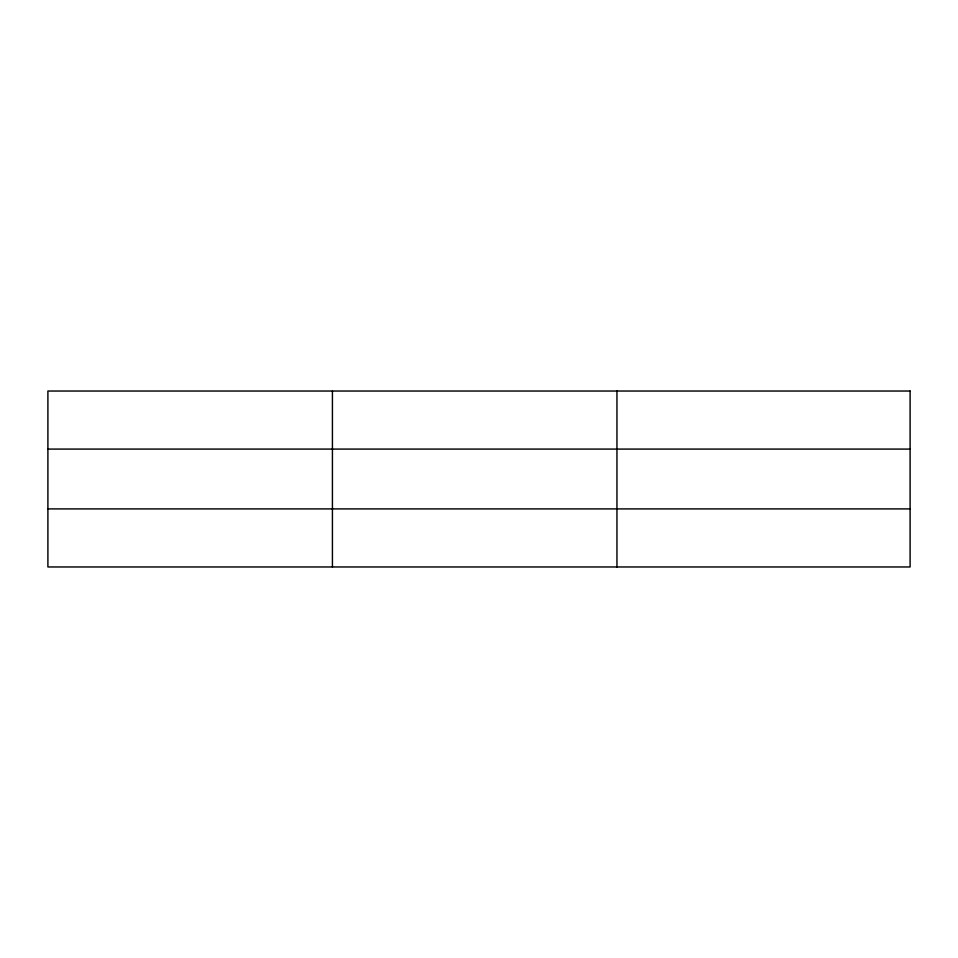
<?xml version="1.0" encoding="UTF-8"?>
<svg xmlns="http://www.w3.org/2000/svg" width="958" height="958" viewBox="0 0 958 958"><rect width="100%" height="100%" fill="white"/><g stroke="black" fill="none" stroke-linecap="round" stroke-linejoin="round"><path stroke-width="1.44" d="M332.426 391.032L332.426 566.968M616.952 391.032L616.952 566.968M47.9 449.086L910.1 449.086M47.9 508.914L910.1 508.914M910.1 391.032L910.1 566.968L47.9 566.968L47.9 391.032L910.1 391.032"/></g></svg>
